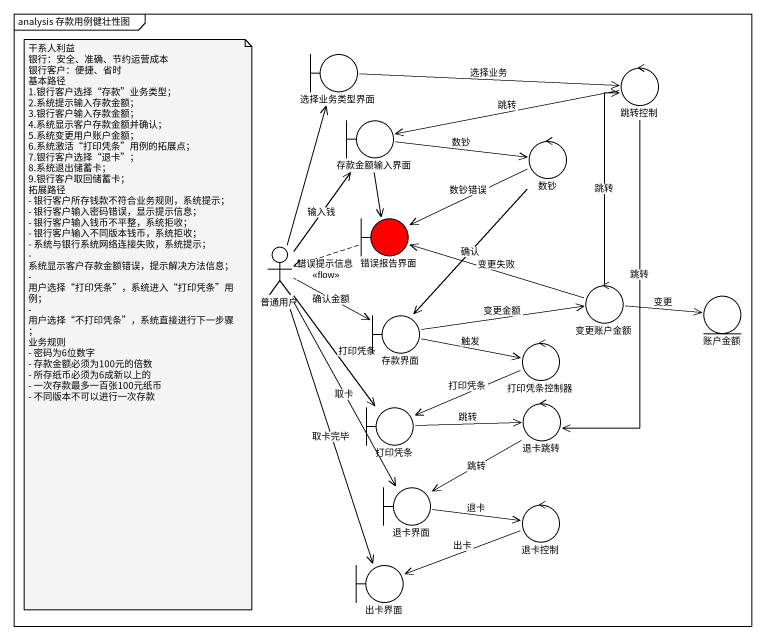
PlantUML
@startuml
mainframe analysis 存款用例健壮性图
boundary 选择业务类型界面
control 跳转控制
boundary 存款金额输入界面
control 数钞
boundary 错误报告界面 #FF0000
actor 普通用户
boundary 存款界面
control 变更账户金额
entity 账户金额
control 打印凭条控制器
boundary 打印凭条
control 退卡跳转
boundary 退卡界面
control 退卡控制
boundary 出卡界面
选择业务类型界面 -right-> 跳转控制 : 选择业务
跳转控制 -left-> 存款金额输入界面 : 跳转
跳转控制 --> 退卡跳转 : 跳转
存款金额输入界面 -right-> 数钞 : 数钞
存款金额输入界面 --> 错误报告界面
数钞 -left-> 错误报告界面 : 数钞错误
数钞 --> 存款界面 : 确认
错误报告界面 .left.> 普通用户 : 错误提示信息\n<<flow>>
普通用户 -up-> 选择业务类型界面
普通用户 -up-> 存款金额输入界面 : 输入钱
普通用户 -right-> 存款界面 : 确认金额
普通用户 --> 打印凭条 : 打印凭条
普通用户 --> 退卡界面 : 取卡
普通用户 --> 出卡界面 : 取卡完毕
存款界面 -right-> 变更账户金额 : 变更金额
存款界面 -right-> 打印凭条控制器 : 触发
变更账户金额 -up-> 跳转控制 : 跳转
变更账户金额 -left-> 错误报告界面 : 变更失败
变更账户金额 -right-> 账户金额 : 变更
打印凭条控制器 -left-> 打印凭条 : 打印凭条
打印凭条 -right-> 退卡跳转 : 跳转
退卡跳转 --> 退卡界面 : 跳转
退卡界面 -right-> 退卡控制 : 退卡
退卡控制 -left-> 出卡界面 : 出卡
note as N1
  干系人利益
  银行：安全、准确、节约运营成本
  银行客户：便捷、省时
  基本路径
  1.银行客户选择“存款”业务类型；
  2.系统提示输入存款金额；
  3.银行客户输入存款金额；
  4.系统显示客户存款金额并确认；
  5.系统变更用户账户金额；
  6.系统激活“打印凭条”用例的拓展点；
  7.银行客户选择“退卡”；
  8.系统退出储蓄卡；
  9.银行客户取回储蓄卡；
  拓展路径
  - 银行客户所存钱款不符合业务规则，系统提示；
  - 银行客户输入密码错误，显示提示信息；
  - 银行客户输入钱币不平整，系统拒收；
  - 银行客户输入不同版本钱币，系统拒收；
  - 系统与银行系统网络连接失败，系统提示；
  - 系统显示客户存款金额错误，提示解决方法信息；
  - 用户选择“打印凭条”，系统进入“打印凭条”用例；
  - 用户选择“不打印凭条”，系统直接进行下一步骤；
  业务规则
  - 密码为6位数字
  - 存款金额必须为100元的倍数
  - 所存纸币必须为6成新以上的
  - 一次存款最多一百张100元纸币
  - 不同版本不可以进行一次存款
end note
@enduml
